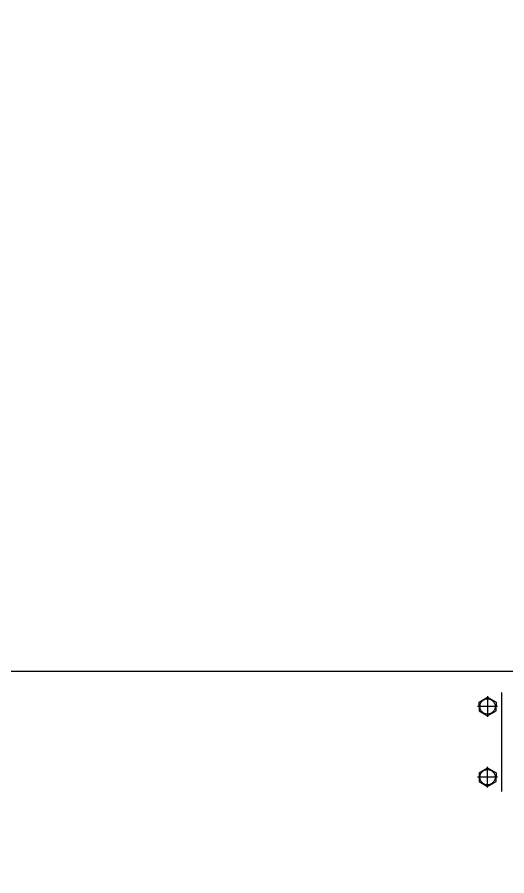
# Model space of a CAD drawing. Header units: millimetres. Extents: x -4 to 3776, y -4 to 4079.
# Drawn here: x 448.23 to 454.8, y 529.5 to 541.02 of the extents above; entities that cross this region are included whole.
import ezdxf
from ezdxf import colors
from ezdxf.entities.mleader import LeaderData, LeaderLine
from ezdxf.math import Vec2, Vec3

# ---------------------------------------------------------------- set-up
doc = ezdxf.new("R2010")
doc.units = ezdxf.units.MM
doc.linetypes.add('CENTER', pattern=[2, 1.25, -0.25, 0.25, -0.25])
doc.layers.add('1轮廓实线层', color=7, linetype='Continuous')
doc.layers.add('BK_kedu', color=255, linetype='Continuous')
doc.layers.add('3中心线层', color=2, linetype='CENTER', lineweight=13)
doc.layers.add('Sheet$GRID', color=254, linetype='Continuous', true_color=0xbebebe)
doc.styles.get("Standard").update_dxf_attribs({"font": 'arial.ttf'})

# ---------------------------------------------------------------- blocks, each defined once
blk = doc.blocks.new('fds')
at = {"color": 3}
blk.add_line((-1188.2302, -188.2129), (-1188.2302, -187.9179), dxfattribs=at)
at = {"layer": '1轮廓实线层', "color": 3, "lineweight": 25}
for p, q in [((-1188.2977, -187.947), (-1188.2724, -187.9324)), ((-1188.2724, -187.9324), (-1188.2471, -187.947)), ((-1188.2977, -187.96), (-1188.2977, -187.947)), ((-1188.2977, -187.96), (-1188.2977, -187.973)), ((-1188.2471, -187.947), (-1188.2471, -187.96)), ((-1188.2471, -187.973), (-1188.2471, -187.96)), ((-1188.2977, -187.973), (-1188.2724, -187.9876)), ((-1188.2724, -187.9876), (-1188.2471, -187.973)), ((-1188.2977, -188.1577), (-1188.2724, -188.1431)), ((-1188.2724, -188.1431), (-1188.2471, -188.1577)), ((-1188.2977, -188.1577), (-1188.2977, -188.1837)), ((-1188.2471, -188.1577), (-1188.2471, -188.1707)), ((-1188.2471, -188.1837), (-1188.2471, -188.1707)), ((-1188.2977, -188.1837), (-1188.2724, -188.1983)), ((-1188.2724, -188.1983), (-1188.2471, -188.1837))]:
    blk.add_line(p, q, dxfattribs=at)
for centre in [(-1188.2724, -187.96), (-1188.2724, -188.1707)]:
    blk.add_circle(centre, 0.0228, dxfattribs=at)
at = {"layer": '3中心线层', "color": 3, "lineweight": 25, "ltscale": 0.2}
for p, q in [((-1188.2724, -187.9295), (-1188.2724, -187.9905)), ((-1188.2427, -187.96), (-1188.3021, -187.96)), ((-1188.2724, -188.2012), (-1188.2724, -188.1402)), ((-1188.2427, -188.1707), (-1188.3021, -188.1707))]:
    blk.add_line(p, q, dxfattribs=at)

msp = doc.modelspace()

# ---------------------------------------------------------------- linework, layer by layer
at = {"layer": 'Sheet$GRID'}
msp.add_lwpolyline([(0.007, 532.243), (870.358, 532.243)], dxfattribs=at)

# ---------------------------------------------------------------- block references
at = {"color": 6, "xscale": 4.501575, "yscale": 4.501575, "zscale": 4.501575}
msp.add_blockref('fds', (5803.637, 1377.887), dxfattribs=at)

# ---------------------------------------------------------------- leaders
at = {"layer": 'BK_kedu'}
ml = msp.add_multileader_mtext('Standard', dxfattribs=at)
ml.set_content('', color=256)
ml.set_leader_properties()
ml.build(insert=Vec2(0, 0))
ml.multileader.update_dxf_attribs({"text_right_attachment_type": 6, "dogleg_length": 0.36, "arrow_head_size": 0.18})
ctx = ml.context
ctx.base_point, ctx.char_height, ctx.arrow_head_size, ctx.landing_gap_size, ctx.plane_origin = Vec3(3775.999, 4079.328), 0.18, 0.18, 0.09, Vec3(3774.639, 4079.328)
ctx.right_attachment = 6
notes = []
notes.append((ctx, [(0, (0, 0, 0), (0, 0), (1, 0), 1, [])]))
ctx.mtext.insert, ctx.mtext.flow_direction = Vec3(3776.089, 4079.418), 5
for ctx, leaders in notes:
    for number, flags, end, landing, length, lines in leaders:
        leader = LeaderData()
        leader.index, (leader.has_last_leader_line, leader.has_dogleg_vector, leader.attachment_direction) = number, flags
        leader.last_leader_point, leader.dogleg_vector, leader.dogleg_length = Vec3(end), Vec3(landing), length
        for number, points, colour, breaks in lines:
            line = LeaderLine()
            line.index, line.vertices, line.color, line.breaks = number, Vec3.list(points), colors.encode_raw_color(colour), breaks
            leader.lines.append(line)
        ctx.leaders.append(leader)

doc.saveas('drawing.dxf')
